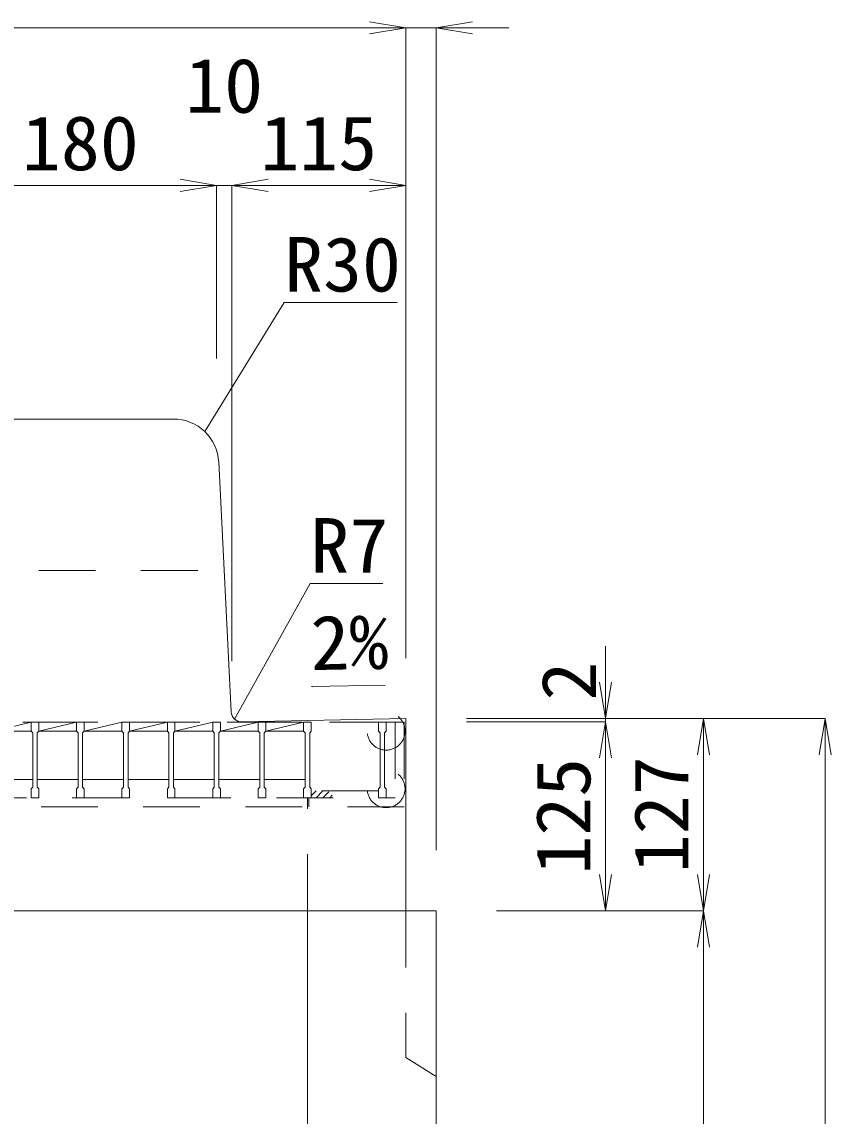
# Model space of a CAD drawing. Units: millimetres at full size; some dimension numbers follow another scale. Extents: x -734 to 58102, y 49499 to 87169.
# Drawn here: x 10271 to 10805, y 57998 to 58721 of the extents above; entities that cross this region are included whole.
import ezdxf
from ezdxf.enums import TextEntityAlignment as Align

# ---------------------------------------------------------------- set-up
doc = ezdxf.new("R2010")
doc.units = ezdxf.units.MM
doc.header["$LTSCALE"] = 50
doc.header["$PDMODE"] = 32
doc.header["$PDSIZE"] = 25
doc.linetypes.add('USER1', pattern=[1.35, 0.75, -0.6])
for name, color, linetype, lineweight in [('寸法線', 7, 'Continuous', 13), ('引出線', 4, 'Continuous', 13), ('本体', 2, 'Continuous', 20), ('ｸﾞﾚｰﾁﾝｸﾞ', 7, 'USER1', 9)]:
    doc.layers.add(name, color=color, linetype=linetype, lineweight=lineweight)
doc.styles.add('ＭＳ 明朝', font='')
doc.styles.get('ＭＳ 明朝').set_extended_font_data('MS Mincho')

# ---------------------------------------------------------------- blocks, each defined once
blk = doc.blocks.new('open_arrow')
at = {"color": 0, "linetype": 'Continuous', "lineweight": -2}
blk.add_lwpolyline([(7.5, 1.25), (0, 0), (7.5, -1.25)], dxfattribs=at)

msp = doc.modelspace()

# ---------------------------------------------------------------- hatches: boundary and pattern name
at = {"layer": 'ｸﾞﾚｰﾁﾝｸﾞ'}
h = msp.add_hatch(dxfattribs=at)
h.set_pattern_fill('USER', color=256, style=0, pattern_type=2)
h.set_pattern_definition([(45, (9595.99, 57891.57), (-2.24506, 2.24506), [37.5, -30])])
h.paths.add_polyline_path([(10506.5, 58213.05), (10506.5, 58208.55), (10487.5, 58208.55), (10462, 58208.55), (10462, 58213.05), (10487.5, 58213.05)])

# ---------------------------------------------------------------- linework, layer by layer
at = {"layer": '寸法線'}
for p, q in [((10094.5, 58717.29), (10524.5, 58717.29)), ((10476.5, 58717.29), (10592.5, 58717.29)), ((10524.5, 58300.87), (10524.5, 58717.29)), ((10524.5, 58300.87), (10524.5, 58717.29)), ((10544.5, 58173.87), (10544.5, 58717.29)), ((10219.5, 58613.25), (10399.5, 58613.25)), ((10351.5, 58613.25), (10457.5, 58613.25)), ((10399.5, 58498.87), (10399.5, 58613.25)), ((10399.5, 58498.87), (10399.5, 58613.25)), ((10409.5, 58298.87), (10409.5, 58613.25)), ((10409.5, 58613.25), (10524.5, 58613.25)), ((10409.5, 58298.87), (10409.5, 58613.25)), ((10524.5, 58300.87), (10524.5, 58613.25)), ((10656.43, 58308.85), (10656.43, 58210.85)), ((10564.52, 58260.85), (10801.49, 58260.85)), ((10564.52, 58260.85), (10656.43, 58260.85)), ((10564.52, 58260.85), (10721.23, 58260.85)), ((10721.23, 58260.85), (10721.23, 58133.85)), ((10801.49, 58260.85), (10801.49, 57083.85)), ((10564.52, 58258.85), (10656.43, 58258.85)), ((10564.52, 58258.85), (10656.43, 58258.85)), ((10656.43, 58258.85), (10656.43, 58133.85)), ((10584.52, 58133.85), (10721.23, 58133.85)), ((10584.52, 58133.85), (10656.43, 58133.85)), ((10584.52, 58133.85), (10721.23, 58133.85)), ((10721.23, 58133.85), (10721.23, 57083.85))]:
    msp.add_line(p, q, dxfattribs=at)
at = {"layer": '引出線'}
for points in [[(10391.64, 58450.59), (10444.1, 58535.92), (10518.77, 58535.92)], [(10411.39, 58260.57), (10461.42, 58350.17), (10509.35, 58350.17)], [(10462.15, 58282.03), (10510.86, 58283.01), (10462.12, 58282.03)]]:
    msp.add_lwpolyline(points, dxfattribs=at)
at = {"layer": '本体'}
for p, q in [((10247.85, 58458.85), (10371.15, 58458.85)), ((10409.18, 58265.34), (10400.92, 58430.49)), ((10524.5, 58260.85), (10416.31, 58258.69)), ((10524.5, 58260.85), (10524.5, 58133.85)), ((10544.5, 58133.85), (10074.5, 58133.85)), ((10459.5, 57604.38), (10459.5, 58133.85)), ((10544.5, 57083.85), (10544.5, 58133.85))]:
    msp.add_line(p, q, dxfattribs=at)
at = {"layer": '本体', "linetype": 'USER1', "lineweight": 9}
for p, q in [((10214.5, 58358.85), (10404.5, 58358.85)), ((10459.5, 58133.85), (10459.5, 58208.85)), ((10524.51, 58133.85), (10524.51, 58036.85)), ((10544.51, 58024.35), (10524.51, 58036.85))]:
    msp.add_line(p, q, dxfattribs=at)
at = {"layer": '本体'}
for centre, radius, start, end in [((10370.96, 58428.85), 30, 2.8624, 90), ((10416.17, 58265.69), 7, 182.86258, 271.1457)]:
    msp.add_arc(centre, radius, start, end, dxfattribs=at)
at = {"layer": 'ｸﾞﾚｰﾁﾝｸﾞ'}
for p, q in [((10523.5, 58258.55), (10095.5, 58258.55)), ((10511.5, 58258.55), (10107.5, 58258.55)), ((10252, 58252.55), (10277, 58258.55)), ((10252, 58252.55), (10277, 58252.55)), ((10277, 58258.55), (10282, 58258.55)), ((10277, 58258.55), (10277, 58252.55)), ((10277, 58258.55), (10282, 58258.55)), ((10277, 58258.55), (10277, 58252.55)), ((10277, 58258.55), (10282, 58258.55)), ((10277, 58258.55), (10277, 58252.55)), ((10277, 58252.55), (10278, 58251.55)), ((10277, 58252.55), (10278, 58251.55)), ((10277, 58252.55), (10278, 58251.55)), ((10282, 58252.55), (10281, 58251.55)), ((10282, 58252.55), (10281, 58251.55)), ((10282, 58252.55), (10281, 58251.55)), ((10282, 58252.55), (10307, 58258.55)), ((10282, 58258.55), (10282, 58252.55)), ((10282, 58258.55), (10282, 58252.55)), ((10282, 58258.55), (10282, 58252.55)), ((10282, 58252.55), (10307, 58252.55)), ((10307, 58258.55), (10312, 58258.55)), ((10307, 58258.55), (10307, 58252.55)), ((10307, 58258.55), (10312, 58258.55)), ((10307, 58258.55), (10307, 58252.55)), ((10307, 58258.55), (10312, 58258.55)), ((10307, 58258.55), (10307, 58252.55)), ((10307, 58252.55), (10308, 58251.55)), ((10307, 58252.55), (10308, 58251.55)), ((10307, 58252.55), (10308, 58251.55)), ((10312, 58252.55), (10311, 58251.55)), ((10312, 58252.55), (10311, 58251.55)), ((10312, 58252.55), (10311, 58251.55)), ((10312, 58252.55), (10337, 58258.55)), ((10312, 58258.55), (10312, 58252.55)), ((10312, 58258.55), (10312, 58252.55)), ((10312, 58258.55), (10312, 58252.55)), ((10312, 58252.55), (10337, 58252.55)), ((10337, 58258.55), (10342, 58258.55)), ((10337, 58258.55), (10342, 58258.55)), ((10337, 58258.55), (10342, 58258.55)), ((10337, 58258.55), (10337, 58252.55)), ((10337, 58258.55), (10337, 58252.55)), ((10337, 58258.55), (10337, 58252.55)), ((10337, 58252.55), (10338, 58251.55)), ((10337, 58252.55), (10338, 58251.55)), ((10337, 58252.55), (10338, 58251.55)), ((10342, 58252.55), (10341, 58251.55)), ((10342, 58252.55), (10341, 58251.55)), ((10342, 58252.55), (10341, 58251.55)), ((10342, 58258.55), (10342, 58252.55)), ((10342, 58258.55), (10342, 58252.55)), ((10342, 58258.55), (10342, 58252.55)), ((10342, 58252.55), (10367, 58258.55)), ((10342, 58252.55), (10367, 58252.55)), ((10367, 58258.55), (10372, 58258.55)), ((10367, 58258.55), (10372, 58258.55)), ((10367, 58258.55), (10372, 58258.55)), ((10367, 58258.55), (10367, 58252.55)), ((10367, 58258.55), (10367, 58252.55)), ((10367, 58258.55), (10367, 58252.55)), ((10367, 58252.55), (10368, 58251.55)), ((10367, 58252.55), (10368, 58251.55)), ((10367, 58252.55), (10368, 58251.55)), ((10372, 58252.55), (10371, 58251.55)), ((10372, 58252.55), (10371, 58251.55)), ((10372, 58252.55), (10371, 58251.55)), ((10372, 58258.55), (10372, 58252.55)), ((10372, 58258.55), (10372, 58252.55)), ((10372, 58258.55), (10372, 58252.55)), ((10372, 58252.55), (10397, 58258.55)), ((10372, 58252.55), (10397, 58252.55)), ((10397, 58258.55), (10402, 58258.55)), ((10397, 58258.55), (10402, 58258.55)), ((10397, 58258.55), (10402, 58258.55)), ((10397, 58258.55), (10397, 58252.55)), ((10397, 58258.55), (10397, 58252.55)), ((10397, 58258.55), (10397, 58252.55)), ((10397, 58252.55), (10398, 58251.55)), ((10397, 58252.55), (10398, 58251.55)), ((10397, 58252.55), (10398, 58251.55)), ((10402, 58252.55), (10401, 58251.55)), ((10402, 58252.55), (10401, 58251.55)), ((10402, 58252.55), (10401, 58251.55)), ((10402, 58258.55), (10402, 58252.55)), ((10402, 58258.55), (10402, 58252.55)), ((10402, 58258.55), (10402, 58252.55)), ((10402, 58252.55), (10427, 58258.55)), ((10402, 58252.55), (10427, 58252.55)), ((10427, 58258.55), (10432, 58258.55)), ((10427, 58258.55), (10432, 58258.55)), ((10427, 58258.55), (10432, 58258.55)), ((10427, 58258.55), (10427, 58252.55)), ((10427, 58258.55), (10427, 58252.55)), ((10427, 58258.55), (10427, 58252.55)), ((10427, 58252.55), (10428, 58251.55)), ((10427, 58252.55), (10428, 58251.55)), ((10427, 58252.55), (10428, 58251.55)), ((10432, 58252.55), (10431, 58251.55)), ((10432, 58252.55), (10431, 58251.55)), ((10432, 58252.55), (10431, 58251.55)), ((10432, 58258.55), (10432, 58252.55)), ((10432, 58258.55), (10432, 58252.55)), ((10432, 58258.55), (10432, 58252.55)), ((10432, 58252.55), (10457, 58258.55)), ((10432, 58252.55), (10457, 58252.55)), ((10457, 58258.55), (10462, 58258.55)), ((10457, 58258.55), (10462, 58258.55)), ((10457, 58258.55), (10462, 58258.55)), ((10457, 58258.55), (10457, 58252.55)), ((10457, 58258.55), (10457, 58252.55)), ((10457, 58258.55), (10457, 58252.55)), ((10457, 58252.55), (10458, 58251.55)), ((10457, 58252.55), (10458, 58251.55)), ((10457, 58252.55), (10458, 58251.55)), ((10462, 58252.55), (10461, 58251.55)), ((10462, 58252.55), (10461, 58251.55)), ((10462, 58252.55), (10461, 58251.55)), ((10462, 58258.55), (10462, 58252.55)), ((10462, 58258.55), (10462, 58252.55)), ((10462, 58258.55), (10462, 58252.55)), ((10487, 58258.55), (10492, 58258.55)), ((10487, 58258.55), (10492, 58258.55)), ((10487, 58258.55), (10492, 58258.55)), ((10506.5, 58258.55), (10511.5, 58258.55)), ((10506.5, 58258.55), (10506.5, 58252.55)), ((10506.5, 58258.55), (10511.5, 58258.55)), ((10506.5, 58258.55), (10506.5, 58252.55)), ((10506.5, 58258.55), (10511.5, 58258.55)), ((10506.5, 58258.55), (10506.5, 58252.55)), ((10506.5, 58252.55), (10507.5, 58251.55)), ((10506.5, 58252.55), (10507.5, 58251.55)), ((10506.5, 58252.55), (10507.5, 58251.55)), ((10511.5, 58252.55), (10510.5, 58251.55)), ((10511.5, 58252.55), (10510.5, 58251.55)), ((10511.5, 58252.55), (10510.5, 58251.55)), ((10511.5, 58252.55), (10511.5, 58258.55)), ((10511.5, 58258.55), (10511.5, 58252.55)), ((10511.5, 58258.55), (10511.5, 58252.55)), ((10511.5, 58258.55), (10511.5, 58252.55)), ((10511.5, 58258.55), (10511.5, 58252.55)), ((10511.5, 58258.55), (10511.5, 58252.55)), ((10511.5, 58258.55), (10511.5, 58252.55)), ((10517.5, 58258.55), (10517.5, 58208.55)), ((10523.5, 58258.55), (10523.5, 58202.55)), ((10278, 58251.55), (10278, 58215.55)), ((10278, 58251.55), (10278, 58215.55)), ((10278, 58251.55), (10278, 58215.55)), ((10281, 58251.55), (10281, 58215.55)), ((10281, 58251.55), (10281, 58215.55)), ((10281, 58251.55), (10281, 58215.55)), ((10308, 58251.55), (10308, 58215.55)), ((10308, 58251.55), (10308, 58215.55)), ((10308, 58251.55), (10308, 58215.55)), ((10311, 58251.55), (10311, 58215.55)), ((10311, 58251.55), (10311, 58215.55)), ((10311, 58251.55), (10311, 58215.55)), ((10338, 58251.55), (10338, 58215.55)), ((10338, 58251.55), (10338, 58215.55)), ((10338, 58251.55), (10338, 58215.55)), ((10341, 58251.55), (10341, 58215.55)), ((10341, 58251.55), (10341, 58215.55)), ((10341, 58251.55), (10341, 58215.55)), ((10368, 58251.55), (10368, 58215.55)), ((10368, 58251.55), (10368, 58215.55)), ((10368, 58251.55), (10368, 58215.55)), ((10371, 58251.55), (10371, 58215.55)), ((10371, 58251.55), (10371, 58215.55)), ((10371, 58251.55), (10371, 58215.55)), ((10398, 58251.55), (10398, 58215.55)), ((10398, 58251.55), (10398, 58215.55)), ((10398, 58251.55), (10398, 58215.55)), ((10401, 58251.55), (10401, 58215.55)), ((10401, 58251.55), (10401, 58215.55)), ((10401, 58251.55), (10401, 58215.55)), ((10428, 58251.55), (10428, 58215.55)), ((10428, 58251.55), (10428, 58215.55)), ((10428, 58251.55), (10428, 58215.55)), ((10431, 58251.55), (10431, 58215.55)), ((10431, 58251.55), (10431, 58215.55)), ((10431, 58251.55), (10431, 58215.55)), ((10458, 58251.55), (10458, 58215.55)), ((10458, 58251.55), (10458, 58215.55)), ((10458, 58251.55), (10458, 58215.55)), ((10461, 58251.55), (10461, 58215.55)), ((10461, 58251.55), (10461, 58215.55)), ((10461, 58251.55), (10461, 58215.55)), ((10507.5, 58251.55), (10507.5, 58215.55)), ((10507.5, 58251.55), (10507.5, 58215.55)), ((10507.5, 58251.55), (10507.5, 58215.55)), ((10510.5, 58251.55), (10510.5, 58215.55)), ((10510.5, 58251.55), (10510.5, 58215.55)), ((10510.5, 58251.55), (10510.5, 58215.55)), ((10251, 58220.55), (10278, 58220.55)), ((10281, 58220.55), (10308, 58220.55)), ((10311, 58220.55), (10338, 58220.55)), ((10341, 58220.55), (10368, 58220.55)), ((10371, 58220.55), (10398, 58220.55)), ((10401, 58220.55), (10428, 58220.55)), ((10431, 58220.55), (10458, 58220.55)), ((10277, 58214.55), (10278, 58215.55)), ((10277, 58214.55), (10278, 58215.55)), ((10277, 58214.55), (10278, 58215.55)), ((10277, 58208.55), (10277, 58214.55)), ((10277, 58208.55), (10277, 58214.55)), ((10277, 58208.55), (10277, 58214.55)), ((10282, 58214.55), (10281, 58215.55)), ((10282, 58214.55), (10281, 58215.55)), ((10282, 58214.55), (10281, 58215.55)), ((10282, 58208.55), (10282, 58214.55)), ((10282, 58208.55), (10282, 58214.55)), ((10282, 58208.55), (10282, 58214.55)), ((10307, 58214.55), (10308, 58215.55)), ((10307, 58214.55), (10308, 58215.55)), ((10307, 58214.55), (10308, 58215.55)), ((10307, 58208.55), (10307, 58214.55)), ((10307, 58208.55), (10307, 58214.55)), ((10307, 58208.55), (10307, 58214.55)), ((10312, 58214.55), (10311, 58215.55)), ((10312, 58214.55), (10311, 58215.55)), ((10312, 58214.55), (10311, 58215.55)), ((10312, 58208.55), (10312, 58214.55)), ((10312, 58208.55), (10312, 58214.55)), ((10312, 58208.55), (10312, 58214.55)), ((10337, 58214.55), (10338, 58215.55)), ((10337, 58214.55), (10338, 58215.55)), ((10337, 58214.55), (10338, 58215.55)), ((10337, 58208.55), (10337, 58214.55)), ((10337, 58208.55), (10337, 58214.55)), ((10337, 58208.55), (10337, 58214.55)), ((10342, 58214.55), (10341, 58215.55)), ((10342, 58214.55), (10341, 58215.55)), ((10342, 58214.55), (10341, 58215.55)), ((10342, 58208.55), (10342, 58214.55)), ((10342, 58208.55), (10342, 58214.55)), ((10342, 58208.55), (10342, 58214.55)), ((10367, 58214.55), (10368, 58215.55)), ((10367, 58214.55), (10368, 58215.55)), ((10367, 58214.55), (10368, 58215.55)), ((10367, 58208.55), (10367, 58214.55)), ((10367, 58208.55), (10367, 58214.55)), ((10367, 58208.55), (10367, 58214.55)), ((10372, 58214.55), (10371, 58215.55)), ((10372, 58214.55), (10371, 58215.55)), ((10372, 58214.55), (10371, 58215.55)), ((10372, 58208.55), (10372, 58214.55)), ((10372, 58208.55), (10372, 58214.55)), ((10372, 58208.55), (10372, 58214.55)), ((10397, 58214.55), (10398, 58215.55)), ((10397, 58214.55), (10398, 58215.55)), ((10397, 58214.55), (10398, 58215.55)), ((10397, 58208.55), (10397, 58214.55)), ((10397, 58208.55), (10397, 58214.55)), ((10397, 58208.55), (10397, 58214.55)), ((10402, 58214.55), (10401, 58215.55)), ((10402, 58214.55), (10401, 58215.55)), ((10402, 58214.55), (10401, 58215.55)), ((10402, 58208.55), (10402, 58214.55)), ((10402, 58208.55), (10402, 58214.55)), ((10402, 58208.55), (10402, 58214.55)), ((10427, 58214.55), (10428, 58215.55)), ((10427, 58214.55), (10428, 58215.55)), ((10427, 58214.55), (10428, 58215.55)), ((10427, 58208.55), (10427, 58214.55)), ((10427, 58208.55), (10427, 58214.55)), ((10427, 58208.55), (10427, 58214.55)), ((10432, 58214.55), (10431, 58215.55)), ((10432, 58214.55), (10431, 58215.55)), ((10432, 58214.55), (10431, 58215.55)), ((10432, 58208.55), (10432, 58214.55)), ((10432, 58208.55), (10432, 58214.55)), ((10432, 58208.55), (10432, 58214.55)), ((10457, 58214.55), (10458, 58215.55)), ((10457, 58214.55), (10458, 58215.55)), ((10457, 58214.55), (10458, 58215.55)), ((10457, 58208.55), (10457, 58214.55)), ((10457, 58208.55), (10457, 58214.55)), ((10457, 58208.55), (10457, 58214.55)), ((10462, 58214.55), (10461, 58215.55)), ((10462, 58214.55), (10461, 58215.55)), ((10462, 58214.55), (10461, 58215.55)), ((10462, 58208.55), (10462, 58214.55)), ((10462, 58208.55), (10462, 58214.55)), ((10462, 58208.55), (10462, 58214.55)), ((10506.5, 58213.05), (10462, 58213.05)), ((10506.5, 58214.55), (10507.5, 58215.55)), ((10506.5, 58214.55), (10507.5, 58215.55)), ((10506.5, 58214.55), (10507.5, 58215.55)), ((10506.5, 58208.55), (10506.5, 58214.55)), ((10506.5, 58208.55), (10506.5, 58214.55)), ((10506.5, 58208.55), (10506.5, 58214.55)), ((10511.5, 58214.55), (10510.5, 58215.55)), ((10511.5, 58214.55), (10510.5, 58215.55)), ((10511.5, 58214.55), (10510.5, 58215.55)), ((10511.5, 58208.55), (10511.5, 58214.55)), ((10511.5, 58208.55), (10511.5, 58214.55)), ((10511.5, 58208.55), (10511.5, 58214.55)), ((10511.5, 58208.55), (10511.5, 58214.55)), ((10511.5, 58208.55), (10511.5, 58214.55)), ((10511.5, 58208.55), (10511.5, 58214.55)), ((10523.5, 58202.55), (10095.5, 58202.55)), ((10101.5, 58208.55), (10517.5, 58208.55)), ((10277, 58208.55), (10282, 58208.55)), ((10277, 58208.55), (10282, 58208.55)), ((10277, 58208.55), (10282, 58208.55)), ((10307, 58208.55), (10312, 58208.55)), ((10307, 58208.55), (10312, 58208.55)), ((10307, 58208.55), (10312, 58208.55)), ((10337, 58208.55), (10342, 58208.55)), ((10337, 58208.55), (10342, 58208.55)), ((10337, 58208.55), (10342, 58208.55)), ((10367, 58208.55), (10372, 58208.55)), ((10367, 58208.55), (10372, 58208.55)), ((10367, 58208.55), (10372, 58208.55)), ((10397, 58208.55), (10402, 58208.55)), ((10397, 58208.55), (10402, 58208.55)), ((10397, 58208.55), (10402, 58208.55)), ((10427, 58208.55), (10432, 58208.55)), ((10427, 58208.55), (10432, 58208.55)), ((10427, 58208.55), (10432, 58208.55)), ((10457, 58208.55), (10462, 58208.55)), ((10457, 58208.55), (10462, 58208.55)), ((10457, 58208.55), (10462, 58208.55)), ((10460.5, 58208.55), (10460.5, 58202.55)), ((10506.5, 58208.55), (10511.5, 58208.55)), ((10506.5, 58208.55), (10511.5, 58208.55)), ((10506.5, 58208.55), (10511.5, 58208.55))]:
    msp.add_line(p, q, dxfattribs=at)
for p in [(10511.5, 58252.55), (10511.5, 58214.55)]:
    msp.add_point(p, dxfattribs=at)

# ---------------------------------------------------------------- block references
at = {"layer": '寸法線', "xscale": 3.2, "yscale": 3.2}
for p, rotation in [((10524.5, 58717.29), 180), ((10524.5, 58717.29), 180), ((10399.5, 58613.25), 180), ((10399.5, 58613.25), 180), ((10524.5, 58613.25), 180), ((10656.43, 58260.85), 90), ((10721.23, 58260.85), 270), ((10801.49, 58260.85), 270), ((10656.43, 58258.85), 270), ((10656.43, 58258.85), 270), ((10656.43, 58133.85), 90), ((10721.23, 58133.85), 90), ((10721.23, 58133.85), 270)]:
    msp.add_blockref('open_arrow', p, dxfattribs=dict(at, rotation=rotation))
for p in [(10544.5, 58717.29), (10409.5, 58613.25), (10409.5, 58613.25)]:
    msp.add_blockref('open_arrow', p, dxfattribs=at)
at = {"layer": '引出線', "xscale": 0.0533, "yscale": 0.0533}
for p, rotation in [((10391.64, 58450.59), 58.4), ((10462.15, 58282.03), 1.1), ((10411.39, 58260.57), 60.8)]:
    msp.add_blockref('open_arrow', p, dxfattribs=dict(at, rotation=rotation))

# ---------------------------------------------------------------- texts
at = {"layer": '寸法線', "style": 'ＭＳ 明朝', "width": 1.05}
for s, p in [('10', (10404.5, 58679.25)), ('180', (10309.5, 58641.27)), ('115', (10467, 58641.27))]:
    msp.add_text(s, height=36.03, dxfattribs=at).set_placement(p, align=Align.MIDDLE_CENTER)
for s, p in [('2', (10632.15, 58285.63)), ('125', (10628.41, 58196.35)), ('127', (10693.21, 58197.35))]:
    msp.add_text(s, height=36.03, rotation=90, dxfattribs=at).set_placement(p, align=Align.MIDDLE_CENTER)
at = {"layer": '引出線', "style": 'ＭＳ 明朝', "width": 1.05}
for s, p in [('R30', (10444.1, 58579.12)), ('R7', (10461.42, 58393.37))]:
    msp.add_text(s, height=36.03, dxfattribs=at).set_placement(p, align=Align.TOP_LEFT)
msp.add_text('2%', height=36.03, rotation=1.146, dxfattribs=at).set_placement((10461.18, 58328.93), align=Align.TOP_LEFT)

doc.saveas('drawing.dxf')
